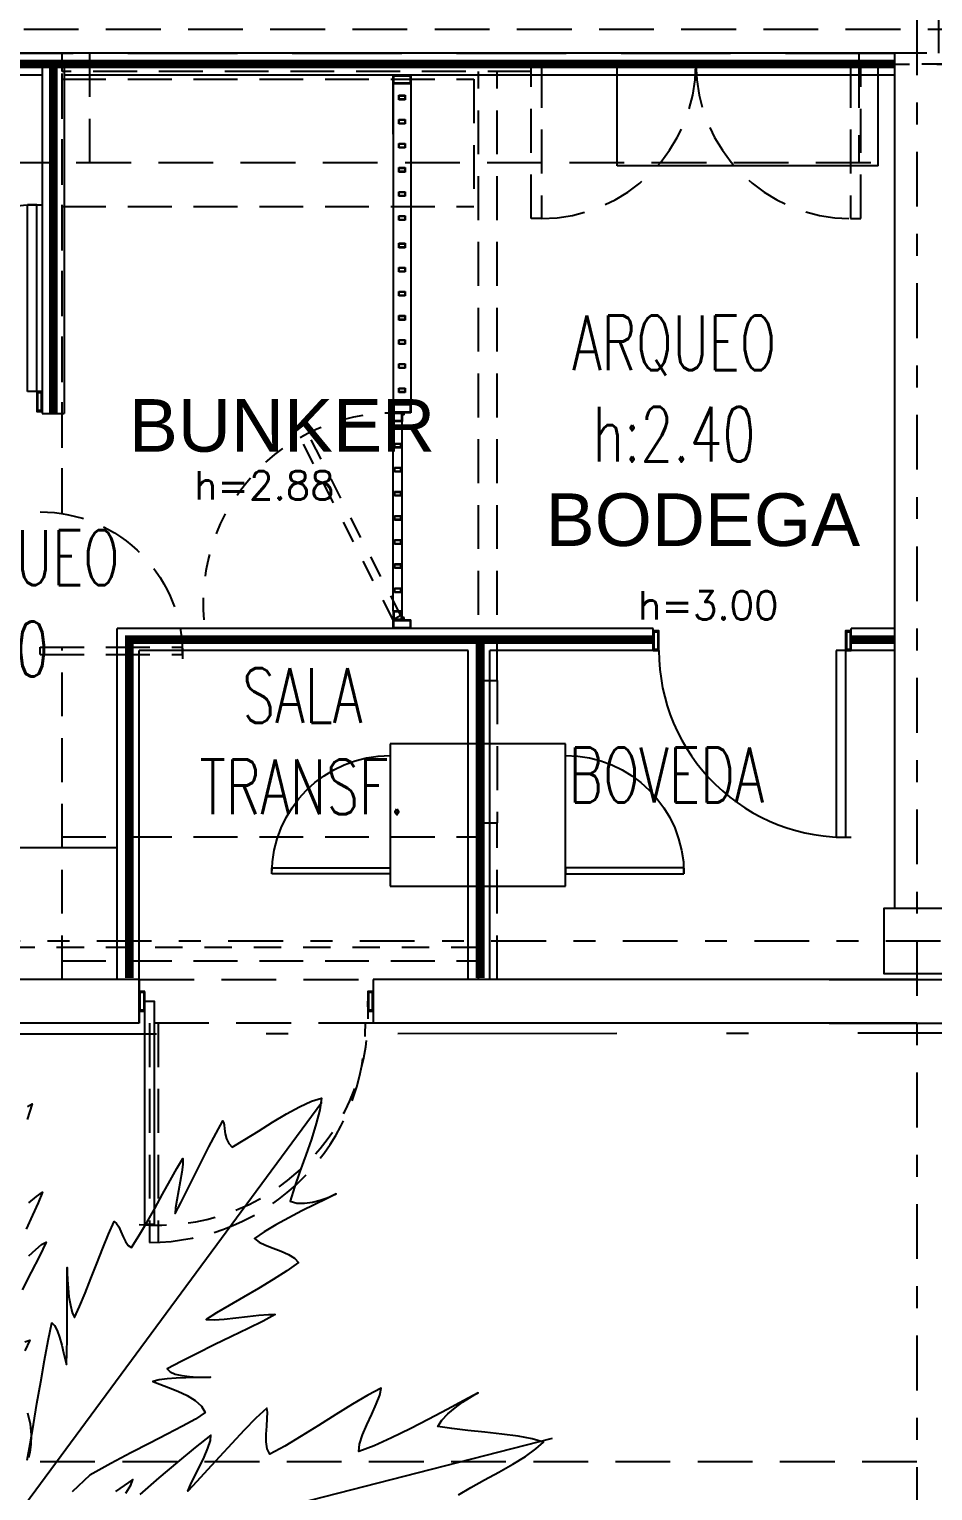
# Model space of a CAD drawing. Header units: millimetres. Extents: x 340 to 1003762, y 22 to 362022.
# Drawn here: x 416.1 to 420.22, y 31.84 to 38.5 of the extents above; entities that cross this region are included whole.
import ezdxf
from ezdxf.enums import TextEntityAlignment as Align
from ezdxf.xclip import XClip

# ---------------------------------------------------------------- set-up
doc = ezdxf.new("R2010")
doc.units = ezdxf.units.MM
doc.header["$XCLIPFRAME"] = 0
for name, pattern in [('LSBB_P_002 - PLANTA 1° NIVEL SALA DE VENTAS$0$000_ALTILLO PROPUESTA$0$HIDDEN', [0.375, 0.25, -0.125]), ('LSBB_P_002 - PLANTA 1° NIVEL SALA DE VENTAS$0$CONTINUOS', [0]), ('LSBB_P_002 - PLANTA 1° NIVEL SALA DE VENTAS$0$DASHDOT2', [0.5, 0.25, -0.125, 0, -0.125]), ('LSBB_P_002 - PLANTA 1° NIVEL SALA DE VENTAS$0$DASHDOTX2', [2, 1, -0.5, 0, -0.5]), ('LSBB_P_002 - PLANTA 1° NIVEL SALA DE VENTAS$0$DASHED', [0.75, 0.5, -0.25]), ('LSBB_P_002 - PLANTA 1° NIVEL SALA DE VENTAS$0$HIDDEN', [0.375, 0.25, -0.125]), ('LSBB_P_002 - PLANTA 1° NIVEL SALA DE VENTAS$0$HIDDEN2', [0.1875, 0.125, -0.0625])]:
    doc.linetypes.add(name, pattern=pattern)
for name, color, linetype in [('LSBB_P_002 - PLANTA 1° NIVEL SALA DE VENTAS$0$01', 8, 'Continuous'), ('LSBB_P_002 - PLANTA 1° NIVEL SALA DE VENTAS$0$1320_TRASTIENDA$0$PROTO_MUEBLES TRASTIENDA', 8, 'Continuous'), ('LSBB_P_002 - PLANTA 1° NIVEL SALA DE VENTAS$0$A-DEMOLICIONES', 30, 'LSBB_P_002 - PLANTA 1° NIVEL SALA DE VENTAS$0$DASHED'), ('LSBB_P_002 - PLANTA 1° NIVEL SALA DE VENTAS$0$A-MOBILIARIO', 8, 'Continuous'), ('LSBB_P_002 - PLANTA 1° NIVEL SALA DE VENTAS$0$A-PROYECCIONES', 6, 'LSBB_P_002 - PLANTA 1° NIVEL SALA DE VENTAS$0$HIDDEN'), ('LSBB_P_002 - PLANTA 1° NIVEL SALA DE VENTAS$0$A-PUERTAS', 2, 'Continuous'), ('LSBB_P_002 - PLANTA 1° NIVEL SALA DE VENTAS$0$A-SE CONSTRUYE RELLENO', 10, 'LSBB_P_002 - PLANTA 1° NIVEL SALA DE VENTAS$0$CONTINUOS'), ('LSBB_P_002 - PLANTA 1° NIVEL SALA DE VENTAS$0$A-Textos', 2, 'Continuous'), ('LSBB_P_002 - PLANTA 1° NIVEL SALA DE VENTAS$0$CENEFA', 6, 'LSBB_P_002 - PLANTA 1° NIVEL SALA DE VENTAS$0$HIDDEN'), ('LSBB_P_002 - PLANTA 1° NIVEL SALA DE VENTAS$0$CUSTODIA', 7, 'Continuous'), ('LSBB_P_002 - PLANTA 1° NIVEL SALA DE VENTAS$0$DJAMB', 8, 'Continuous'), ('LSBB_P_002 - PLANTA 1° NIVEL SALA DE VENTAS$0$EJES', 8, 'LSBB_P_002 - PLANTA 1° NIVEL SALA DE VENTAS$0$DASHDOT2'), ('LSBB_P_002 - PLANTA 1° NIVEL SALA DE VENTAS$0$ELEVACION', 2, 'Continuous'), ('LSBB_P_002 - PLANTA 1° NIVEL SALA DE VENTAS$0$ESCALERA', 8, 'Continuous'), ('LSBB_P_002 - PLANTA 1° NIVEL SALA DE VENTAS$0$ESTRUCTURA', 5, 'Continuous'), ('LSBB_P_002 - PLANTA 1° NIVEL SALA DE VENTAS$0$JAMB', 15, 'Continuous'), ('LSBB_P_002 - PLANTA 1° NIVEL SALA DE VENTAS$0$MUROS', 5, 'Continuous'), ('LSBB_P_002 - PLANTA 1° NIVEL SALA DE VENTAS$0$PUERTAS', 2, 'Continuous'), ('LSBB_P_002 - PLANTA 1° NIVEL SALA DE VENTAS$0$TAB-ALTILLO', 3, 'Continuous'), ('LSBB_P_002 - PLANTA 1° NIVEL SALA DE VENTAS$0$TABIQUE', 3, 'Continuous'), ('XREF', 7, 'Continuous')]:
    doc.layers.add(name, color=color, linetype=linetype)
doc.styles.add('LSBB_P_002 - PLANTA 1° NIVEL SALA DE VENTAS$0$REF-LAYOUT-19$0$REF-LAYOUT-13$0$ROMANS', font='romans', dxfattribs={"height": 52})
doc.styles.add('LSBB_P_002 - PLANTA 1° NIVEL SALA DE VENTAS$0$ROMANS', font='romans')
doc.styles.add('LSBB_P_002 - PLANTA 1° NIVEL SALA DE VENTAS$0$SANSSERIF', font='sas_____.pfb')

# ---------------------------------------------------------------- blocks, each defined once
blk = doc.blocks.new('LSBB_P_002 - PLANTA 1° NIVEL SALA DE VENTAS$0$A$C0F13629F')
at = {"layer": 'LSBB_P_002 - PLANTA 1° NIVEL SALA DE VENTAS$0$01'}
for q in [(4.337, 4.998), (5.3896, 3.4645)]:
    blk.add_line((2.6983, 2.7773), q, dxfattribs=at)
at = {"layer": 'LSBB_P_002 - PLANTA 1° NIVEL SALA DE VENTAS$0$01', "flags": 128}
for points in [[(2.9942, 4.9774), (3.0154, 4.9905), (2.9935, 4.9194)], [(3.0012, 4.5383), (3.0348, 4.567), (3.0623, 4.5878), (3.0431, 4.5389), (3.0177, 4.4816), (2.9886, 4.4192)], [(3.0008, 4.2969), (3.0321, 4.3259), (3.0589, 4.348), (3.0788, 4.3595), (3.0485, 4.296), (3.0114, 4.222), (2.9702, 4.1413)], [(2.9829, 3.9042), (3.0054, 3.9128), (2.9828, 3.8642)], [(2.9943, 3.5801), (3.0062, 3.5299), (3.0107, 3.4809), (3.0097, 3.4365), (3.0051, 3.4), (2.9987, 3.3749)], [(2.9923, 3.3646), (3.006, 3.4393), (3.0212, 3.5273), (3.0375, 3.6234), (3.0545, 3.7228), (3.0718, 3.8205), (3.0889, 3.9114), (3.1055, 3.9907), (3.1183, 3.9798), (3.1301, 3.9566), (3.1408, 3.9251), (3.1504, 3.8896), (3.1589, 3.8543), (3.1661, 3.8235), (3.1722, 3.8013), (3.1743, 3.8561), (3.1754, 3.92), (3.1758, 3.9891), (3.1757, 4.0598), (3.1754, 4.1282), (3.1752, 4.1905), (3.1754, 4.2429), (3.1757, 4.2204), (3.177, 4.188), (3.1795, 4.1498), (3.1837, 4.1096), (3.1899, 4.0713), (3.1984, 4.0388), (3.2095, 4.0159), (3.232, 4.0661), (3.2568, 4.1262), (3.2831, 4.1928), (3.3102, 4.2623), (3.3375, 4.3312), (3.3641, 4.3958), (3.3894, 4.4527), (3.4008, 4.4446), (3.411, 4.4284), (3.4206, 4.4072), (3.4304, 4.3841), (3.4411, 4.3622), (3.4536, 4.3447), (3.4684, 4.3348), (3.5024, 4.3882), (3.5383, 4.4488), (3.5749, 4.5132), (3.6109, 4.578), (3.6452, 4.6397), (3.6764, 4.695), (3.7034, 4.7403), (3.7028, 4.7138), (3.6982, 4.6778), (3.6912, 4.6361), (3.6832, 4.5927), (3.6757, 4.5514), (3.6704, 4.5161), (3.6686, 4.4906), (3.694, 4.538), (3.7233, 4.5956), (3.7552, 4.6599), (3.7886, 4.7272), (3.8221, 4.7941), (3.8546, 4.8569), (3.8849, 4.9123), (3.8892, 4.9076), (3.8916, 4.8945), (3.8936, 4.8754), (3.8968, 4.853), (3.9026, 4.83), (3.9128, 4.8087), (3.9288, 4.7919), (3.986, 4.827), (4.0479, 4.8661), (4.1119, 4.9061), (4.1754, 4.9441), (4.2356, 4.9771), (4.2899, 5.0019), (4.3357, 5.0156), (4.328, 4.9631), (4.3117, 4.9), (4.2894, 4.8296), (4.2639, 4.7556), (4.2376, 4.6814), (4.2132, 4.6104), (4.1934, 4.5463), (4.2236, 4.5374), (4.2582, 4.5367), (4.2945, 4.5419), (4.3298, 4.5509), (4.3614, 4.5615), (4.3866, 4.5716), (4.4026, 4.5791), (4.3579, 4.5567), (4.3048, 4.5306), (4.2465, 4.5015), (4.1865, 4.4705), (4.1281, 4.4385), (4.0746, 4.4065), (4.0295, 4.3755), (4.0511, 4.3599), (4.0809, 4.3454), (4.1155, 4.3315), (4.1513, 4.3174), (4.1849, 4.3023), (4.2127, 4.2856), (4.2313, 4.2665), (4.1775, 4.2285), (4.1149, 4.1887), (4.0476, 4.1483), (3.9794, 4.1086), (3.9143, 4.0709), (3.8564, 4.0364), (3.8095, 4.0064), (3.8455, 4.0053), (3.8921, 4.0083), (3.9446, 4.0139), (3.9988, 4.0204), (4.0499, 4.0262), (4.0935, 4.0297), (4.1251, 4.0293), (4.0692, 3.9993), (4.0012, 3.9652), (3.9254, 3.9284), (3.8462, 3.8902), (3.768, 3.8521), (3.6951, 3.8155), (3.6319, 3.7817), (3.6446, 3.7678), (3.668, 3.7576), (3.6988, 3.7506), (3.7336, 3.7461), (3.769, 3.7438), (3.8018, 3.7429), (3.8286, 3.743), (3.7967, 3.7424), (3.7583, 3.7417), (3.7161, 3.7407), (3.6729, 3.7388), (3.6315, 3.7356), (3.5948, 3.7308), (3.5656, 3.7239), (3.5986, 3.7117), (3.6381, 3.6969), (3.6806, 3.6795), (3.7222, 3.6594), (3.7592, 3.6366), (3.7881, 3.6109), (3.805, 3.5824), (3.7602, 3.5525), (3.7018, 3.5195), (3.632, 3.483), (3.5527, 3.4428), (3.4661, 3.3986), (3.3743, 3.3501), (3.2792, 3.2971), (3.1979, 3.2199)], [(4.9604, 3.2071), (5.0171, 3.2399), (5.08, 3.2748), (5.1452, 3.3107), (5.2086, 3.3468), (5.2663, 3.3822), (5.3142, 3.4159), (5.3484, 3.4471), (5.2971, 3.4617), (5.2326, 3.4736), (5.1593, 3.4835), (5.0816, 3.4922), (5.0041, 3.5004), (4.9311, 3.5088), (4.8673, 3.5182), (4.8852, 3.5469), (4.9126, 3.5759), (4.9454, 3.6037), (4.9796, 3.6287), (5.0112, 3.6495), (5.036, 3.6647), (5.05, 3.6726), (4.9847, 3.6372), (4.9085, 3.596), (4.8255, 3.5519), (4.7397, 3.5078), (4.6551, 3.4664), (4.5757, 3.4308), (4.5054, 3.4036), (4.5097, 3.4377), (4.5236, 3.4797), (4.5433, 3.5265), (4.5653, 3.5746), (4.5858, 3.6208), (4.6012, 3.6615), (4.6078, 3.6935), (4.547, 3.6609), (4.477, 3.6195), (4.4009, 3.5724), (4.3221, 3.5228), (4.2437, 3.4741), (4.1688, 3.4294), (4.1008, 3.392), (4.0881, 3.4164), (4.0829, 3.4481), (4.0829, 3.4838), (4.0856, 3.5204), (4.0885, 3.5545), (4.0894, 3.583), (4.0856, 3.6027), (4.0363, 3.5561), (3.9824, 3.501), (3.9261, 3.4411), (3.8699, 3.3798), (3.8162, 3.3207), (3.7671, 3.2674), (3.7252, 3.2235), (3.7378, 3.2526), (3.7567, 3.2907), (3.7785, 3.3339), (3.8, 3.3782), (3.8179, 3.4196), (3.8291, 3.4543), (3.8302, 3.4783), (3.7593, 3.4224), (3.6793, 3.356), (3.594, 3.2835), (3.5075, 3.2088)], [(3.4437, 3.214), (3.4666, 3.2505), (3.4747, 3.2759), (3.3955, 3.2222)]]:
    blk.add_lwpolyline(points, dxfattribs=at)
blk = doc.blocks.new('LSBB_P_002 - PLANTA 1° NIVEL SALA DE VENTAS$0$JAMB')
at = {"color": 0}
for points in [[(-0.5, -0.5), (0.5, -0.5), (0.5, 0.5), (-0.5, 0.5)], [(-0.375, -0.4375), (0.375, -0.4375), (0.375, 0.4375), (-0.375, 0.4375)]]:
    blk.add_lwpolyline(points, close=True, dxfattribs=at)
blk = doc.blocks.new('LSBB_P_002 - PLANTA 1° NIVEL SALA DE VENTAS$0$DR1H902')
at = {"color": 0}
for p, q in [((-0.5, 0), (-0.5, 1)), ((-0.5, 1), (-0.45, 1)), ((-0.45, 0), (-0.45, 1)), ((-0.5, 0), (-0.45, 0))]:
    blk.add_line(p, q, dxfattribs=at)
blk.add_arc((-0.5, 0), 1, 0, 91.70698, dxfattribs=at)
blk = doc.blocks.new('LSBB_P_002 - PLANTA 1° NIVEL SALA DE VENTAS$0$1320_TRASTIENDA$0$ETRHYT')
at = {"ltscale": 2}
for p, q in [((5933.5479, -1118.1214), (5933.5479, -1117.3214)), ((5933.5479, -1117.3214), (5934.1979, -1117.3214)), ((5934.1979, -1117.3214), (5934.1979, -1118.1214)), ((5934.1979, -1118.1214), (5933.5479, -1118.1214))]:
    blk.add_line(p, q, dxfattribs=at)
for points in [[(5933.604, -1116.7814), (5933.631, -1116.7814), (5933.631, -1117.3214), (5933.604, -1117.3214)], [(5933.604, -1118.6614), (5933.631, -1118.6614), (5933.631, -1118.1214), (5933.604, -1118.1214)]]:
    blk.add_lwpolyline(points, close=True)
for centre, start, end in [((5933.604, -1117.3214, 0.0028), 0, 90), ((5933.604, -1118.1214, 0.0028), 270, 0)]:
    blk.add_arc(centre, 0.54, start, end)
blk = doc.blocks.new('LSBB_P_002 - PLANTA 1° NIVEL SALA DE VENTAS$0$arqueo')
at = {"layer": 'LSBB_P_002 - PLANTA 1° NIVEL SALA DE VENTAS$0$A-MOBILIARIO', "ltscale": 0.25}
for p, q in [((841.0363, 233.1714), (842.2263, 233.1714)), ((841.0363, 232.7014), (841.0363, 233.1714)), ((842.2263, 232.7014), (842.2263, 233.1714)), ((841.0363, 232.7014), (842.2263, 232.7014))]:
    blk.add_line(p, q, dxfattribs=at)
blk.add_lwpolyline([(844.5076, 229.5906), (846.5076, 229.5906), (846.5076, 228.9906)], dxfattribs=at)
at = {"layer": 'LSBB_P_002 - PLANTA 1° NIVEL SALA DE VENTAS$0$A-PROYECCIONES', "linetype": 'LSBB_P_002 - PLANTA 1° NIVEL SALA DE VENTAS$0$HIDDEN2', "ltscale": 0.5}
for p, q in [((843.2138, 230.6506), (843.6388, 231.4816)), ((843.2485, 230.6306), (843.6735, 231.4616)), ((843.2138, 230.6506), (843.2485, 230.6306))]:
    blk.add_line(p, q, dxfattribs=at)
blk.add_lwpolyline([(843.6735, 231.4616), (843.6388, 231.4816)], dxfattribs=at)
at = {"layer": 'LSBB_P_002 - PLANTA 1° NIVEL SALA DE VENTAS$0$A-PROYECCIONES', "color": 8, "linetype": 'LSBB_P_002 - PLANTA 1° NIVEL SALA DE VENTAS$0$HIDDEN2', "ltscale": 0.5}
blk.add_arc((843.246, 230.7067), 0.8688, 354.97585, 89.83652, dxfattribs=at)
at = {"layer": 'LSBB_P_002 - PLANTA 1° NIVEL SALA DE VENTAS$0$A-SE CONSTRUYE RELLENO', "const_width": 0.04}
for points in [[(845.1062, 233.1656), (840.9594, 233.1656)], [(844.7999, 231.5714), (844.7999, 233.1656)], [(841.1594, 230.5406), (840.9594, 230.5406)], [(842.0621, 230.5406), (842.8521, 230.5406), (842.8521, 228.9964)], [(842.8521, 230.5406), (844.4523, 230.5406), (844.4523, 228.9964)]]:
    blk.add_lwpolyline(points, dxfattribs=at)
at = {"layer": 'LSBB_P_002 - PLANTA 1° NIVEL SALA DE VENTAS$0$ELEVACION', "color": 4}
for p, q in [((843.1685, 233.1156), (843.1685, 232.8457, 0)), ((843.2485, 233.1156, 0), (843.1685, 233.1156, 0)), ((843.1685, 233.1156, 0), (843.1685, 231.6155)), ((843.1685, 233.0756, 0), (843.2485, 233.0756, 0)), ((843.2485, 232.8457, 0), (843.2485, 233.1156)), ((843.2485, 233.1156, 0), (843.2485, 231.6155)), ((843.2235, 233.0231, 0), (843.1935, 233.0231, 0)), ((843.1935, 233.0231, 0), (843.1935, 233.0031, 0)), ((843.1935, 233.0031, 0), (843.2235, 233.0031, 0)), ((843.2235, 233.0031, 0), (843.2235, 233.0231, 0)), ((843.2235, 232.9131, 0), (843.1935, 232.9131, 0)), ((843.1935, 232.9131, 0), (843.1935, 232.8931, 0)), ((843.1935, 232.8931, 0), (843.2235, 232.8931, 0)), ((843.2235, 232.8931, 0), (843.2235, 232.9131, 0)), ((843.2235, 232.8031, 0), (843.1935, 232.8031, 0)), ((843.1935, 232.8031, 0), (843.1935, 232.7831, 0)), ((843.2235, 232.7831, 0), (843.2235, 232.8031, 0)), ((843.1935, 232.7831, 0), (843.2235, 232.7831, 0)), ((843.2235, 232.6931, 0), (843.1935, 232.6931, 0)), ((843.1935, 232.6931, 0), (843.1935, 232.6731, 0)), ((843.1935, 232.6731, 0), (843.2235, 232.6731, 0)), ((843.2235, 232.6731, 0), (843.2235, 232.6931, 0)), ((843.2235, 232.5831, 0), (843.1935, 232.5831, 0)), ((843.1935, 232.5831, 0), (843.1935, 232.5631, 0)), ((843.1935, 232.5631, 0), (843.2235, 232.5631, 0)), ((843.2235, 232.5631, 0), (843.2235, 232.5831, 0)), ((843.2235, 232.4731, 0), (843.1935, 232.4731, 0)), ((843.1935, 232.4731, 0), (843.1935, 232.4531, 0)), ((843.2235, 232.4531, 0), (843.2235, 232.4731, 0)), ((843.1935, 232.4531, 0), (843.2235, 232.4531, 0)), ((843.2235, 232.348, 0), (843.1935, 232.348, 0)), ((843.1935, 232.348, 0), (843.1935, 232.328, 0)), ((843.1935, 232.328, 0), (843.2235, 232.328, 0)), ((843.2235, 232.328, 0), (843.2235, 232.348, 0)), ((843.2235, 232.238, 0), (843.1935, 232.238, 0)), ((843.1935, 232.238, 0), (843.1935, 232.218, 0)), ((843.1935, 232.218, 0), (843.2235, 232.218, 0)), ((843.2235, 232.218, 0), (843.2235, 232.238, 0)), ((843.2235, 232.128, 0), (843.1935, 232.128, 0)), ((843.1935, 232.128, 0), (843.1935, 232.108, 0)), ((843.2235, 232.108, 0), (843.2235, 232.128, 0)), ((843.1935, 232.108, 0), (843.2235, 232.108, 0)), ((843.2235, 232.018, 0), (843.1935, 232.018, 0)), ((843.1935, 232.018, 0), (843.1935, 231.998, 0)), ((843.1935, 231.998, 0), (843.2235, 231.998, 0)), ((843.2235, 231.998, 0), (843.2235, 232.018, 0)), ((843.2235, 231.908, 0), (843.1935, 231.908, 0)), ((843.1935, 231.908, 0), (843.1935, 231.888, 0)), ((843.1935, 231.888, 0), (843.2235, 231.888, 0)), ((843.2235, 231.888, 0), (843.2235, 231.908, 0)), ((843.2235, 231.798, 0), (843.1935, 231.798, 0)), ((843.1935, 231.798, 0), (843.1935, 231.778, 0)), ((843.2235, 231.778, 0), (843.2235, 231.798, 0)), ((843.1935, 231.778, 0), (843.2235, 231.778, 0)), ((843.2235, 231.688, 0), (843.1935, 231.688, 0)), ((843.1935, 231.688, 0), (843.1935, 231.668, 0)), ((843.1935, 231.668, 0), (843.2235, 231.668, 0)), ((843.2235, 231.668, 0), (843.2235, 231.688, 0)), ((843.2485, 231.6155), (843.1685, 231.6155)), ((843.1685, 231.6155), (843.1685, 231.5755)), ((843.2485, 231.5755), (843.2485, 231.6155)), ((843.1685, 231.5755), (843.2485, 231.5755)), ((843.1985, 231.5755), (843.2085, 231.5755)), ((843.1985, 231.5655), (843.1985, 231.5755)), ((843.1985, 231.5655), (843.2085, 231.5655)), ((843.2485, 231.5755), (843.2085, 231.5755)), ((843.2085, 231.5755), (843.2085, 231.5355)), ((843.2085, 231.5655), (843.2085, 231.5755)), ((843.2085, 231.5355), (843.2485, 231.5355)), ((843.2085, 230.6706), (843.2085, 231.5355)), ((843.2485, 231.5355), (843.2485, 231.5755)), ((843.2485, 230.6706), (843.2485, 231.5355)), ((843.2135, 231.4355), (843.2135, 231.4155)), ((843.2435, 231.4355), (843.2135, 231.4355)), ((843.2135, 231.4155), (843.2435, 231.4155)), ((843.2435, 231.4155), (843.2435, 231.4355)), ((843.2435, 231.3255), (843.2135, 231.3255)), ((843.2135, 231.3255), (843.2135, 231.3055)), ((843.2435, 231.3055), (843.2435, 231.3255)), ((843.2135, 231.3055), (843.2435, 231.3055)), ((843.2135, 231.2155), (843.2135, 231.1955)), ((843.2435, 231.2155), (843.2135, 231.2155)), ((843.2135, 231.1955), (843.2435, 231.1955)), ((843.2435, 231.1955), (843.2435, 231.2155)), ((843.2135, 231.1055), (843.2135, 231.0855)), ((843.2435, 231.1055), (843.2135, 231.1055)), ((843.2135, 231.0855), (843.2435, 231.0855)), ((843.2435, 231.0855), (843.2435, 231.1055)), ((843.2135, 230.9955), (843.2135, 230.9755)), ((843.2435, 230.9955), (843.2135, 230.9955)), ((843.2435, 230.9755), (843.2435, 230.9955)), ((843.2135, 230.9755), (843.2435, 230.9755)), ((843.2135, 230.8855), (843.2135, 230.8655)), ((843.2435, 230.8855), (843.2135, 230.8855)), ((843.2135, 230.8655), (843.2435, 230.8655)), ((843.2435, 230.8655), (843.2435, 230.8855)), ((843.2135, 230.7755), (843.2135, 230.7555)), ((843.2435, 230.7755), (843.2135, 230.7755)), ((843.2135, 230.7555), (843.2435, 230.7555)), ((843.2435, 230.7555), (843.2435, 230.7755)), ((843.2085, 230.6706), (843.2485, 230.6706)), ((843.2085, 230.6306), (843.2085, 230.6706)), ((843.2485, 230.6706), (843.2485, 230.6306)), ((843.2485, 230.6306), (843.1685, 230.6306)), ((843.1685, 230.5906), (843.1685, 230.6306)), ((843.1985, 230.6406), (843.2085, 230.6406)), ((843.1985, 230.6306), (843.1985, 230.6406)), ((843.1985, 230.6306), (843.2085, 230.6306)), ((843.2085, 230.6306), (843.2085, 230.6406)), ((843.2485, 230.5906), (843.2485, 230.6306))]:
    blk.add_line(p, q, dxfattribs=at)
for points, elevation in [([(843.2455, 233.0786), (843.2455, 233.1126), (843.1715, 233.1126), (843.1715, 233.0786)], 0), ([(843.2215, 233.0051), (843.2215, 233.0211), (843.1955, 233.0211), (843.1955, 233.0051)], 0), ([(843.2215, 232.8951), (843.2215, 232.9111), (843.1955, 232.9111), (843.1955, 232.8951)], 0), ([(843.2215, 232.7851), (843.2215, 232.8011), (843.1955, 232.8011), (843.1955, 232.7851)], 0), ([(843.2215, 232.6751), (843.2215, 232.6911), (843.1955, 232.6911), (843.1955, 232.6751)], 0), ([(843.2215, 232.5651), (843.2215, 232.5811), (843.1955, 232.5811), (843.1955, 232.5651)], 0), ([(843.2215, 232.4551), (843.2215, 232.4711), (843.1955, 232.4711), (843.1955, 232.4551)], 0), ([(843.2215, 232.33), (843.2215, 232.346), (843.1955, 232.346), (843.1955, 232.33)], 0), ([(843.2215, 232.22), (843.2215, 232.236), (843.1955, 232.236), (843.1955, 232.22)], 0), ([(843.2215, 232.11), (843.2215, 232.126), (843.1955, 232.126), (843.1955, 232.11)], 0), ([(843.2215, 232), (843.2215, 232.016), (843.1955, 232.016), (843.1955, 232)], 0), ([(843.2215, 231.89), (843.2215, 231.906), (843.1955, 231.906), (843.1955, 231.89)], 0), ([(843.2215, 231.78), (843.2215, 231.796), (843.1955, 231.796), (843.1955, 231.78)], 0), ([(843.2215, 231.67), (843.2215, 231.686), (843.1955, 231.686), (843.1955, 231.67)], 0), ([(843.2455, 231.5785), (843.2455, 231.6125), (843.1715, 231.6125), (843.1715, 231.5785)], 0), ([(843.2455, 231.5385), (843.2455, 231.5725), (843.2115, 231.5725), (843.2115, 231.5385)], 0), ([(843.2415, 231.4175), (843.2415, 231.4335), (843.2155, 231.4335), (843.2155, 231.4175)], 0), ([(843.2415, 231.3075), (843.2415, 231.3235), (843.2155, 231.3235), (843.2155, 231.3075)], 0), ([(843.2415, 231.1975), (843.2415, 231.2135), (843.2155, 231.2135), (843.2155, 231.1975)], 0), ([(843.2415, 231.0875), (843.2415, 231.1035), (843.2155, 231.1035), (843.2155, 231.0875)], 0), ([(843.2415, 230.9775), (843.2415, 230.9935), (843.2155, 230.9935), (843.2155, 230.9775)], 0), ([(843.2415, 230.8675), (843.2415, 230.8835), (843.2155, 230.8835), (843.2155, 230.8675)], 0), ([(843.2415, 230.7575), (843.2415, 230.7735), (843.2155, 230.7735), (843.2155, 230.7575)], 0), ([(843.2455, 230.6676), (843.2455, 230.6336), (843.2115, 230.6336), (843.2115, 230.6676)], -0.0032), ([(843.2455, 230.5936), (843.2455, 230.6276), (843.1715, 230.6276), (843.1715, 230.5936)], -0.0032)]:
    blk.add_lwpolyline(points, close=True, dxfattribs=dict(at, elevation=elevation))
at = {"layer": 'LSBB_P_002 - PLANTA 1° NIVEL SALA DE VENTAS$0$JAMB'}
blk.add_line((844.8499, 231.6714), (844.8499, 231.5714), dxfattribs=at)
at = {"layer": 'LSBB_P_002 - PLANTA 1° NIVEL SALA DE VENTAS$0$TAB-ALTILLO'}
for p, q in [((840.9594, 233.2156), (845.1062, 233.2156)), ((844.7499, 233.1714), (844.7499, 231.5714)), ((844.8499, 233.1714), (844.8499, 231.5714)), ((840.9594, 233.1156), (844.7499, 233.1156)), ((844.8499, 233.1156), (845.1062, 233.1156)), ((844.8499, 233.1156), (845.1062, 233.1156)), ((840.9594, 230.5906), (841.1594, 230.5906)), ((841.1594, 230.4906), (841.1594, 230.5906)), ((842.0621, 230.4906), (842.0621, 230.5906)), ((842.0621, 230.5906), (844.5076, 230.5906)), ((844.5076, 228.9906), (844.5076, 230.5906)), ((840.9594, 230.4906), (841.1594, 230.4906)), ((842.0621, 230.4906), (842.8074, 230.4906)), ((842.8074, 228.9906), (842.8074, 230.4906)), ((842.9074, 228.9906), (842.9074, 230.4906)), ((842.9074, 230.4906), (844.4076, 230.4906)), ((844.4076, 228.9906), (844.4076, 230.4906))]:
    blk.add_line(p, q, dxfattribs=at)
blk.add_lwpolyline([(844.8499, 231.5714), (844.7499, 231.5714)], dxfattribs=at)
at = {"layer": 'LSBB_P_002 - PLANTA 1° NIVEL SALA DE VENTAS$0$1320_TRASTIENDA$0$PROTO_MUEBLES TRASTIENDA', "rotation": 90}
blk.add_blockref('LSBB_P_002 - PLANTA 1° NIVEL SALA DE VENTAS$0$1320_TRASTIENDA$0$ETRHYT', (-274.8593, -5704.1323), dxfattribs=at)
at = {"layer": 'LSBB_P_002 - PLANTA 1° NIVEL SALA DE VENTAS$0$DJAMB', "extrusion": (0, 0, -1), "xscale": 0.02499999999997726, "yscale": 0.09000000000000341, "zscale": -2.075, "rotation": 180}
blk.add_blockref('LSBB_P_002 - PLANTA 1° NIVEL SALA DE VENTAS$0$JAMB', (-844.8624, 231.6264), dxfattribs=at)
at = {"layer": 'LSBB_P_002 - PLANTA 1° NIVEL SALA DE VENTAS$0$DJAMB', "xscale": -0.02499999999997726, "yscale": 0.09000000000000341, "zscale": 2.075}
for p in [(841.1719, 230.5356), (842.0496, 230.5356)]:
    blk.add_blockref('LSBB_P_002 - PLANTA 1° NIVEL SALA DE VENTAS$0$JAMB', p, dxfattribs=at)
at = {"layer": 'LSBB_P_002 - PLANTA 1° NIVEL SALA DE VENTAS$0$PUERTAS', "xscale": 0.8522134622719477, "yscale": 0.8522134622719477, "zscale": 2.21042866776776}
blk.add_blockref('LSBB_P_002 - PLANTA 1° NIVEL SALA DE VENTAS$0$DR1H902', (845.301, 231.6714), dxfattribs=at)
at = {"layer": 'LSBB_P_002 - PLANTA 1° NIVEL SALA DE VENTAS$0$PUERTAS', "extrusion": (0, 0, -1), "xscale": 0.8522134622719477, "yscale": 0.8522134622719477, "zscale": -2.21042866776776, "rotation": 180}
blk.add_blockref('LSBB_P_002 - PLANTA 1° NIVEL SALA DE VENTAS$0$DR1H902', (-841.6105, 230.4906), dxfattribs=at)
blk = doc.blocks.new('LSBB_P_002 - PLANTA 1° NIVEL SALA DE VENTAS$0$DEMOL')
at = {"layer": 'LSBB_P_002 - PLANTA 1° NIVEL SALA DE VENTAS$0$A-DEMOLICIONES', "linetype": 'LSBB_P_002 - PLANTA 1° NIVEL SALA DE VENTAS$0$000_ALTILLO PROPUESTA$0$HIDDEN', "ltscale": 0.8}
for p, q in [((1031.5395, 253.2156), (1031.3395, 253.2156)), ((1031.5395, 253.2156), (1031.3395, 253.2156)), ((1031.5395, 253.1311), (1031.5395, 253.2156)), ((1031.5395, 251.1228), (1031.5395, 253.2156)), ((1031.5395, 251.1151), (1031.5395, 253.2156)), ((1033.6815, 253.2156), (1031.5395, 253.2156)), ((1031.5395, 253.1311), (1031.5395, 253.2156)), ((1031.665, 253.2156), (1031.665, 252.7156)), ((1031.665, 253.2156), (1031.665, 252.7156)), ((1033.6815, 253.1311), (1031.5395, 253.1311)), ((1033.4395, 250.3541), (1033.4395, 253.1311)), ((1033.5241, 250.3541), (1033.5241, 253.1311)), ((1033.6798, 252.4613), (1033.6798, 253.1664)), ((1033.6798, 253.1664), (1033.7263, 253.1664)), ((1033.7263, 253.1664), (1033.7263, 252.4613)), ((1035.1832, 253.1664), (1035.1367, 253.1664)), ((1035.1367, 253.1664), (1035.1367, 252.4613)), ((1035.1832, 252.4613), (1035.1832, 253.1664)), ((1031.5395, 253.096), (1033.4184, 253.096)), ((1033.4184, 253.096), (1033.4184, 252.516)), ((1031.5395, 252.516), (1033.4184, 252.516)), ((1033.7263, 252.4613), (1033.6798, 252.4613)), ((1035.1367, 252.4613), (1035.1832, 252.4613)), ((1031.4395, 250.4728), (1031.4395, 250.5053)), ((1031.4395, 250.5053), (1032.0895, 250.5053)), ((1031.4395, 250.4728), (1032.0895, 250.4728)), ((1031.5395, 248.9906), (1031.5395, 250.5053)), ((1031.5395, 248.9906), (1031.5395, 250.4728)), ((1032.0895, 250.4728), (1032.0895, 250.5053)), ((1033.4395, 250.3541), (1033.4395, 249.7041)), ((1033.4395, 250.3541), (1033.5241, 250.3541)), ((1033.5241, 250.3541), (1033.5241, 249.7041)), ((1033.4395, 248.9906), (1033.4395, 249.7041)), ((1033.4395, 249.7041), (1033.5241, 249.7041)), ((1033.5241, 248.9906), (1033.5241, 249.7041)), ((1031.5395, 249.6406), (1033.4395, 249.6406)), ((1031.5395, 249.0756), (1033.4395, 249.0756)), ((1031.9382, 248.7906), (1031.9382, 247.7906)), ((1031.9782, 248.7906), (1031.9782, 247.7914))]:
    blk.add_line(p, q, dxfattribs=at)
for centre, radius, start, end in [((1033.7263, 253.1664), 0.7052, 270, 360), ((1035.1367, 253.1664), 0.7052, 180, 270), ((1031.936, 248.7779), 0.9873, 270.12831, 0.73761)]:
    blk.add_arc(centre, radius, start, end, dxfattribs=at)
at = {"layer": 'LSBB_P_002 - PLANTA 1° NIVEL SALA DE VENTAS$0$A-DEMOLICIONES', "linetype": 'LSBB_P_002 - PLANTA 1° NIVEL SALA DE VENTAS$0$000_ALTILLO PROPUESTA$0$HIDDEN', "ltscale": 0.8, "extrusion": (0, 0, -1)}
blk.add_ellipse((1031.4395, 250.4728), major_axis=(-0.4596, 0.4596), ratio=1, start_param=0.785398, end_param=2.385987, dxfattribs=at)
at = {"layer": 'LSBB_P_002 - PLANTA 1° NIVEL SALA DE VENTAS$0$A-DEMOLICIONES', "linetype": 'LSBB_P_002 - PLANTA 1° NIVEL SALA DE VENTAS$0$000_ALTILLO PROPUESTA$0$HIDDEN', "ltscale": 0.8, "style": 'LSBB_P_002 - PLANTA 1° NIVEL SALA DE VENTAS$0$SANSSERIF'}
for s, p in [('BUNKER', (1031.844, 251.3973)), ('BODEGA', (1033.7459, 250.9674))]:
    blk.add_text(s, height=0.24, rotation=0, dxfattribs=at).set_placement(p)
at = {"layer": 'LSBB_P_002 - PLANTA 1° NIVEL SALA DE VENTAS$0$A-DEMOLICIONES', "linetype": 'LSBB_P_002 - PLANTA 1° NIVEL SALA DE VENTAS$0$000_ALTILLO PROPUESTA$0$HIDDEN', "ltscale": 0.8, "style": 'LSBB_P_002 - PLANTA 1° NIVEL SALA DE VENTAS$0$REF-LAYOUT-19$0$REF-LAYOUT-13$0$ROMANS'}
for s, p in [('h=2.88', (1032.4624, 251.1792)), ('h=3.00', (1034.4875, 250.6319))]:
    blk.add_text(s, height=0.13, dxfattribs=at).set_placement(p, align=Align.CENTER)
blk = doc.blocks.new('LSBB_P_002 - PLANTA 1° NIVEL SALA DE VENTAS', base_point=(223.5696, 14.2202))
at = {"layer": 'LSBB_P_002 - PLANTA 1° NIVEL SALA DE VENTAS$0$A-PROYECCIONES'}
blk.add_lwpolyline([(831.8913, 248.9906), (832.9592, 248.9906), (832.9592, 248.7906), (831.8913, 248.7906)], close=True, dxfattribs=at)
at = {"layer": 'LSBB_P_002 - PLANTA 1° NIVEL SALA DE VENTAS$0$A-PUERTAS'}
for points in [[(831.9163, 248.9356), (831.8913, 248.9356), (831.8913, 248.8456), (831.9163, 248.8456)], [(831.8944, 248.8513), (831.9132, 248.8513), (831.9132, 248.93), (831.8944, 248.93)], [(832.9592, 248.9356), (832.9342, 248.9356), (832.9342, 248.8456), (832.9592, 248.8456)], [(832.9373, 248.8513), (832.9561, 248.8513), (832.9561, 248.93), (832.9373, 248.93)], [(831.9163, 248.8906), (831.9589, 248.8906), (831.9589, 247.8727), (831.9163, 247.8727)]]:
    blk.add_lwpolyline(points, close=True, dxfattribs=at)
at = {"layer": 'LSBB_P_002 - PLANTA 1° NIVEL SALA DE VENTAS$0$A-PUERTAS', "color": 8, "linetype": 'LSBB_P_002 - PLANTA 1° NIVEL SALA DE VENTAS$0$HIDDEN', "ltscale": 0.5}
blk.add_arc((831.9764, 248.829), 0.9597, 264.88578, 3.67998, dxfattribs=at)
at = {"layer": 'LSBB_P_002 - PLANTA 1° NIVEL SALA DE VENTAS$0$CENEFA', "color": 7, "linetype": 'LSBB_P_002 - PLANTA 1° NIVEL SALA DE VENTAS$0$HIDDEN'}
blk.add_line((851.8644, 253.3226), (825.4895, 253.3226), dxfattribs=at)
at = {"layer": 'LSBB_P_002 - PLANTA 1° NIVEL SALA DE VENTAS$0$CENEFA', "color": 7, "ltscale": 2}
blk.add_lwpolyline([(855.289, 253.3956), (795.6145, 253.3956), (795.6145, 257.7156), (795.2145, 257.7156), (795.2145, 252.9956), (827.3395, 252.9956), (827.3395, 253.2156), (835.5395, 253.2156), (835.5395, 253.3956), (843.3395, 253.3956), (843.3392, 253.2726), (851.8144, 253.2725), (851.8049, 253.3156), (855.4424, 253.3156), (855.4519, 253.3226), (855.6019, 253.3226)], dxfattribs=at)
at = {"layer": 'LSBB_P_002 - PLANTA 1° NIVEL SALA DE VENTAS$0$CUSTODIA', "color": 8, "linetype": 'LSBB_P_002 - PLANTA 1° NIVEL SALA DE VENTAS$0$HIDDEN2'}
blk.add_line((833.4395, 249.1356), (829.6995, 249.1356), dxfattribs=at)
at = {"layer": 'LSBB_P_002 - PLANTA 1° NIVEL SALA DE VENTAS$0$DJAMB', "linetype": 'LSBB_P_002 - PLANTA 1° NIVEL SALA DE VENTAS$0$HIDDEN'}
blk.add_line((874.8145, 246.7906), (778.8062, 246.7906), dxfattribs=at)
at = {"layer": 'LSBB_P_002 - PLANTA 1° NIVEL SALA DE VENTAS$0$EJES'}
for p, q in [((835.4395, 330.1656), (835.4395, 242.5191)), ((879.7376, 253.1656), (769.0572, 253.1656)), ((809.3556, 253.1656), (838.2815, 253.1656)), ((878.7478, 249.1656), (769.0572, 249.1656))]:
    blk.add_line(p, q, dxfattribs=at)
at = {"layer": 'LSBB_P_002 - PLANTA 1° NIVEL SALA DE VENTAS$0$ESTRUCTURA'}
blk.add_lwpolyline([(835.5895, 249.3156), (835.5895, 249.0156), (835.2895, 249.0156), (835.2895, 249.3156)], close=True, dxfattribs=at)
at = {"layer": 'LSBB_P_002 - PLANTA 1° NIVEL SALA DE VENTAS$0$MUROS', "color": 8, "linetype": 'LSBB_P_002 - PLANTA 1° NIVEL SALA DE VENTAS$0$HIDDEN'}
for p, q in [((835.229, 253.2156), (827.6656, 253.2156)), ((835.229, 253.2156), (827.6656, 253.2156)), ((835.174, 253.2156), (835.174, 252.7156)), ((835.174, 253.2156), (835.174, 252.7156)), ((835.229, 252.7156), (827.6656, 252.7156)), ((835.229, 252.7156), (827.6656, 252.7156))]:
    blk.add_line(p, q, dxfattribs=at)
at = {"layer": 'LSBB_P_002 - PLANTA 1° NIVEL SALA DE VENTAS$0$MUROS'}
for p, q in [((835.4845, 253.2156), (835.2845, 253.2156)), ((835.4845, 253.2156), (835.2845, 253.2156)), ((835.3395, 249.3156), (835.3395, 253.2156)), ((835.3395, 249.3156), (835.3395, 253.2156)), ((831.8913, 248.9906), (819.4895, 248.9906)), ((835.4395, 248.9906), (832.9592, 248.9906)), ((835.0395, 248.9906), (851.6145, 248.9906)), ((831.8913, 248.7906), (819.2895, 248.7906)), ((835.4395, 248.7906), (832.9592, 248.7906)), ((835.0395, 248.7906), (840.4895, 248.7906))]:
    blk.add_line(p, q, dxfattribs=at)
at = {"layer": 'LSBB_P_002 - PLANTA 1° NIVEL SALA DE VENTAS$0$MUROS', "color": 2, "linetype": 'LSBB_P_002 - PLANTA 1° NIVEL SALA DE VENTAS$0$DASHDOTX2'}
blk.add_line((780.5708, 248.6831), (887.2061, 248.8062), dxfattribs=at)
at = {"layer": 'LSBB_P_002 - PLANTA 1° NIVEL SALA DE VENTAS$0$MUROS'}
for points in [[(831.8913, 248.9906), (831.8913, 248.7906)], [(832.9592, 248.9906), (832.9592, 248.7906)]]:
    blk.add_lwpolyline(points, dxfattribs=at)
at = {"layer": 'LSBB_P_002 - PLANTA 1° NIVEL SALA DE VENTAS$0$TABIQUE'}
blk.add_line((834.0818, 253.2156), (831.5395, 253.2156), dxfattribs=at)
at = {"layer": 'LSBB_P_002 - PLANTA 1° NIVEL SALA DE VENTAS$0$01'}
blk.add_blockref('LSBB_P_002 - PLANTA 1° NIVEL SALA DE VENTAS$0$A$C0F13629F', (828.3872, 243.4328), dxfattribs=at)
at = {"layer": 'LSBB_P_002 - PLANTA 1° NIVEL SALA DE VENTAS$0$A-DEMOLICIONES'}
blk.add_blockref('LSBB_P_002 - PLANTA 1° NIVEL SALA DE VENTAS$0$DEMOL', (-200, 0), dxfattribs=at)
at = {"layer": 'LSBB_P_002 - PLANTA 1° NIVEL SALA DE VENTAS$0$ESCALERA', "color": 2, "xscale": -1}
blk.add_blockref('LSBB_P_002 - PLANTA 1° NIVEL SALA DE VENTAS$0$arqueo', (1676.2989, 20), dxfattribs=at)
at = {"layer": 'LSBB_P_002 - PLANTA 1° NIVEL SALA DE VENTAS$0$A-Textos', "color": 2, "char_height": 0.25, "width": 3.652653, "style": 'LSBB_P_002 - PLANTA 1° NIVEL SALA DE VENTAS$0$ROMANS'}
for s, insert, attachment_point in [('{\\W0.7;ARQUEO\\Ph:2.40}', (834.3316, 251.3522, 0), 8), ('{\\W0.7;PREARQUEO\\Ph:2.40}', (831.1077, 251.0394, 0), 2), ('{\\W0.7;SALA\\PTRANSF.}', (832.6355, 249.7436, 0), 8), ('{\\W0.7;BOVEDA}', (834.2968, 249.7979, 0), 8)]:
    blk.add_mtext(s, dxfattribs=dict(at, insert=insert, attachment_point=attachment_point))

msp = doc.modelspace()

# ---------------------------------------------------------------- block references
at = {"layer": 'XREF'}
ref = msp.add_blockref('LSBB_P_002 - PLANTA 1° NIVEL SALA DE VENTAS', (-191.719, -200.5998), dxfattribs=at)
XClip(ref).set_block_clipping_path([(755.454857474, 236.6800249606), (887.3150098981, 333.6713636781)])

doc.saveas('drawing.dxf')
